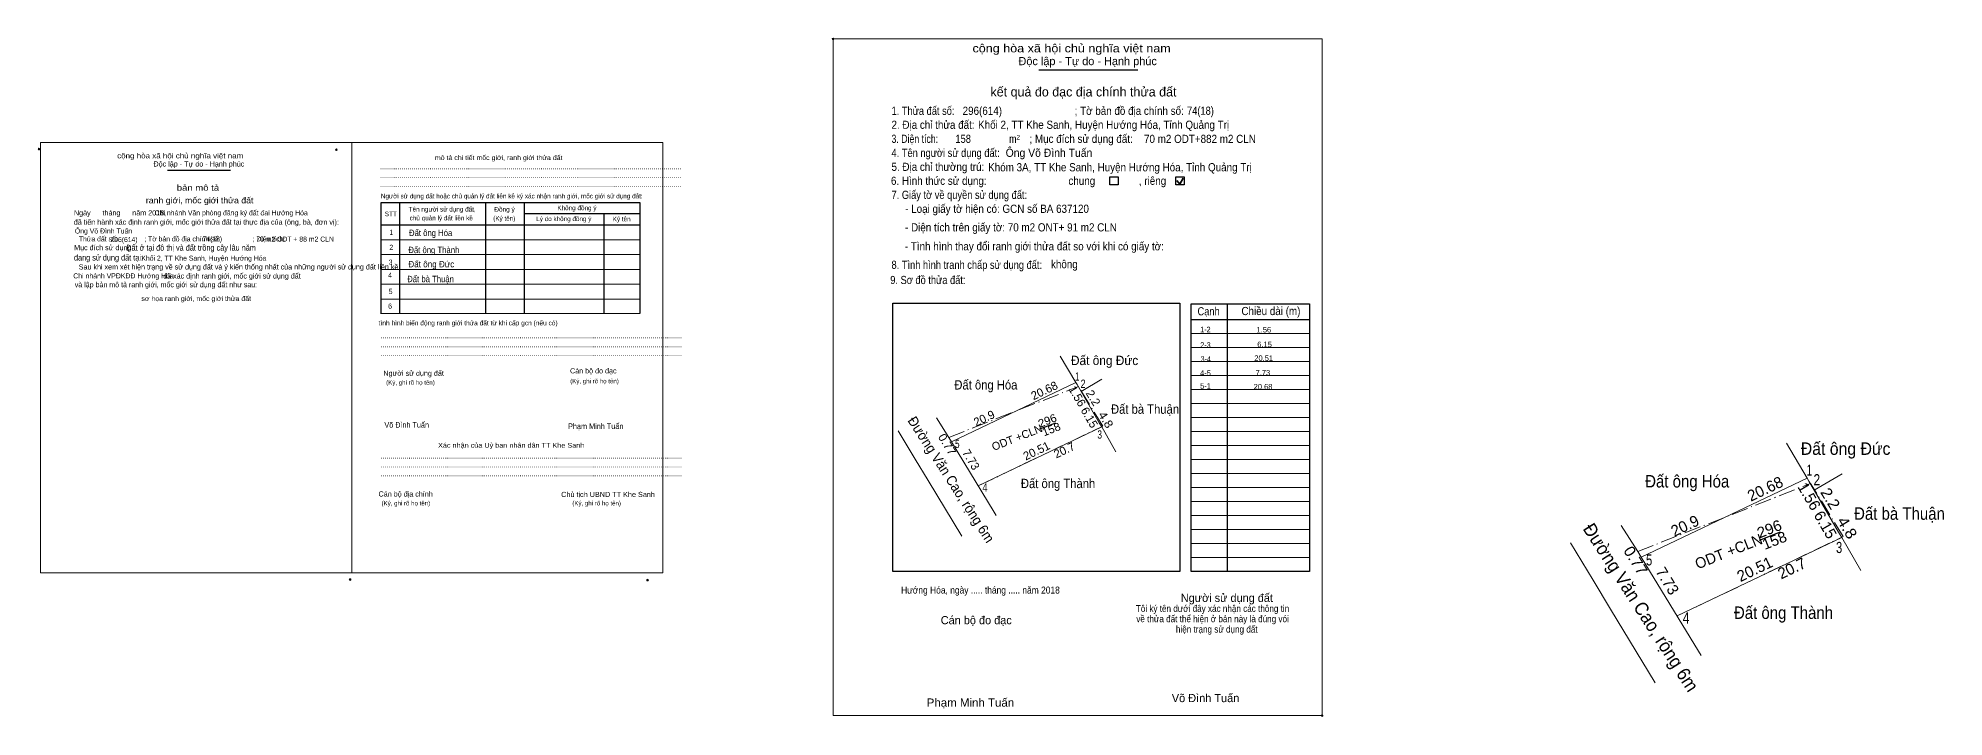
# Model space of a CAD drawing. Header units: metres. Extents: x 551114 to 551557, y 1839186 to 1839328.
# Drawn here: x 551113.5 to 551327.9, y 1839197.9 to 1839274.3 of the extents above; entities that cross this region are included whole.
import ezdxf
from ezdxf.enums import TextEntityAlignment as Align

# ---------------------------------------------------------------- set-up
doc = ezdxf.new("R2010")
doc.units = ezdxf.units.M
doc.header["$LTSCALE"] = 0.37
doc.header["$PDMODE"] = 32
doc.header["$PDSIZE"] = 0.185
doc.linetypes.add('DOT_DASHED', pattern=[7.7, 5, -1.2, 0.3, -1.2])
for name, color, linetype in [('1', 7, 'Continuous'), ('25', 7, 'Continuous'), ('4', 7, 'Continuous')]:
    doc.layers.add(name, color=color, linetype=linetype)
for name, color, linetype, lineweight in [('13', 7, 'Continuous', 13), ('17', 7, 'Continuous', 13), ('2', 7, 'Continuous', 13), ('55', 7, 'DOT_DASHED', 13), ('6', 7, 'Continuous', 13), ('63', 7, 'Continuous', 13), ('7', 7, 'Continuous', 13)]:
    doc.layers.add(name, color=color, linetype=linetype, lineweight=lineweight)

msp = doc.modelspace()

# ---------------------------------------------------------------- linework, layer by layer
at = {"layer": '13'}
for p, q in [((551228.48, 1839238.51), (551230.24, 1839235.55)), ((551230.83, 1839234.54), (551230.38, 1839235.31)), ((551230.83, 1839234.54), (551233.17, 1839235.92)), ((551233.14, 1839230.55), (551234.75, 1839227.76)), ((551310.17, 1839228.74), (551312.51, 1839224.78)), ((551313.3, 1839223.44), (551312.7, 1839224.46)), ((551313.3, 1839223.44), (551316.42, 1839225.28)), ((551316.38, 1839218.12), (551318.52, 1839214.4))]:
    msp.add_line(p, q, dxfattribs=at)
at = {"layer": '13', "lineweight": 25}
for p, q in [((551226.2, 1839230.32), (551227.98, 1839231.02)), ((551307.13, 1839217.81), (551309.5, 1839218.75))]:
    msp.add_line(p, q, dxfattribs=at)
at = {"layer": '13'}
for points in [[(551216.24, 1839228.88), (551230.24, 1839235.55), (551230.38, 1839235.31)], [(551230.83, 1839234.54), (551232.87, 1839231.01), (551233.14, 1839230.55), (551219.26, 1839223.93)], [(551214.55, 1839231.56), (551215.94, 1839229.37), (551216.24, 1839228.88)], [(551210.25, 1839230.11), (551212.17, 1839226.94), (551213.64, 1839224.51), (551217.42, 1839218.28)], [(551216.24, 1839228.88), (551221.05, 1839220.97), (551221.28, 1839220.58)], [(551293.84, 1839215.89), (551312.51, 1839224.78), (551312.7, 1839224.46)], [(551313.3, 1839223.44), (551316.02, 1839218.73), (551316.38, 1839218.12), (551297.87, 1839209.29)], [(551285.86, 1839217.53), (551288.42, 1839213.31), (551290.37, 1839210.07), (551295.41, 1839201.76)], [(551291.59, 1839219.47), (551293.44, 1839216.54), (551293.84, 1839215.89)], [(551293.84, 1839215.89), (551300.26, 1839205.34), (551300.57, 1839204.83)]]:
    msp.add_lwpolyline(points, dxfattribs=at)
at = {"layer": '55'}
for p, q in [((551215.94, 1839229.37), (551230.52, 1839235.1)), ((551293.44, 1839216.54), (551312.89, 1839224.19))]:
    msp.add_line(p, q, dxfattribs=at)
for points in [[(551219.26, 1839223.93), (551233.27, 1839230.63), (551230.52, 1839235.1)], [(551297.87, 1839209.29), (551316.55, 1839218.22), (551312.89, 1839224.19)]]:
    msp.add_lwpolyline(points, dxfattribs=at)
at = {"layer": '7', "lineweight": 25}
for p, q in [((551226.09, 1839270.7), (551237.22, 1839270.7)), ((551128.07, 1839259.44), (551135.15, 1839259.44)), ((551154.17, 1839255.75), (551154.17, 1839243.32)), ((551163.82, 1839255.7), (551163.82, 1839243.32)), ((551168.18, 1839255.7), (551168.18, 1839243.32)), ((551168.18, 1839254.55), (551181.24, 1839254.55)), ((551177.15, 1839254.55), (551177.15, 1839243.32)), ((551152.07, 1839253.28), (551181.24, 1839253.28)), ((551247.27, 1839244.4), (551247.27, 1839214.3)), ((551243.2, 1839242.64), (551256.51, 1839242.64))]:
    msp.add_line(p, q, dxfattribs=at)
at = {"layer": '7', "lineweight": 35}
for p, q in [((551241.61, 1839258.26), (551241.92, 1839257.85)), ((551241.92, 1839257.85), (551242.31, 1839258.54))]:
    msp.add_line(p, q, dxfattribs=at)
at = {"layer": '7'}
for p, q in [((551152.07, 1839251.61), (551181.24, 1839251.61)), ((551152.07, 1839249.94), (551181.24, 1839249.94)), ((551152.07, 1839248.27), (551181.24, 1839248.27)), ((551152.07, 1839246.6), (551181.24, 1839246.6)), ((551152.02, 1839243.32), (551181.18, 1839243.32)), ((551152.07, 1839244.93), (551181.24, 1839244.93)), ((551243.2, 1839241.07), (551256.51, 1839241.07)), ((551243.2, 1839239.5), (551256.51, 1839239.5)), ((551243.2, 1839237.92), (551256.51, 1839237.92)), ((551243.2, 1839236.35), (551256.51, 1839236.35)), ((551243.2, 1839234.77), (551256.51, 1839234.77)), ((551243.2, 1839233.2), (551256.51, 1839233.2)), ((551243.2, 1839231.62), (551256.51, 1839231.62)), ((551243.2, 1839230.05), (551256.51, 1839230.05)), ((551243.2, 1839228.47), (551256.51, 1839228.47)), ((551243.2, 1839226.9), (551256.51, 1839226.9)), ((551243.2, 1839225.32), (551256.51, 1839225.32)), ((551243.2, 1839223.75), (551256.51, 1839223.75)), ((551243.2, 1839222.17), (551256.51, 1839222.17)), ((551243.2, 1839220.6), (551256.51, 1839220.6)), ((551243.2, 1839219.03), (551256.51, 1839219.03)), ((551243.2, 1839217.45), (551256.51, 1839217.45)), ((551243.2, 1839215.88), (551256.51, 1839215.88))]:
    msp.add_line(p, q, dxfattribs=at)
for points in [[(551202.92, 1839274.19), (551257.94, 1839274.19), (551257.94, 1839198.08), (551202.92, 1839198.08)], [(551113.79, 1839262.54), (551148.79, 1839262.54), (551148.79, 1839214.13), (551113.79, 1839214.13)], [(551148.79, 1839262.54), (551183.79, 1839262.54), (551183.79, 1839214.13), (551148.79, 1839214.13)], [(551148.79, 1839262.54), (551183.79, 1839262.54), (551183.79, 1839214.13), (551148.79, 1839214.13)]]:
    msp.add_lwpolyline(points, close=True, dxfattribs=at)
at = {"layer": '7', "lineweight": 25}
for points in [[(551234.05, 1839258.67), (551235, 1839258.67), (551235, 1839257.79), (551234.05, 1839257.79)], [(551241.49, 1839258.67), (551242.43, 1839258.67), (551242.43, 1839257.79), (551241.49, 1839257.79)], [(551209.66, 1839244.46), (551241.94, 1839244.46), (551241.94, 1839214.3), (551209.66, 1839214.3)], [(551243.2, 1839244.4), (551256.51, 1839244.4), (551256.51, 1839214.3), (551243.2, 1839214.3)]]:
    msp.add_lwpolyline(points, close=True, dxfattribs=at)
msp.add_lwpolyline([(551181.24, 1839243.32), (551181.24, 1839255.75), (551152.07, 1839255.75), (551152.07, 1839243.32)], dxfattribs=at)
at = {"layer": '7'}
for p in [(551202.92, 1839274.19), (551113.6, 1839261.8), (551147.06, 1839261.73), (551148.6, 1839213.39), (551182.06, 1839213.32), (551257.94, 1839198.08)]:
    msp.add_point(p, dxfattribs=at)

# ---------------------------------------------------------------- texts
at = {"layer": '1'}
for s, height, width, p in [('Hướng Hóa, ngày ..... tháng ..... năm 2018', 0.7875, 0.9, (551210.58, 1839211.81)), ('Phạm Minh Tuấn', 0.92, 1.05, (551213.46, 1839199.09))]:
    msp.add_text(s, height=height, dxfattribs=dict(at, width=width)).set_placement(p)
msp.add_text('Võ Đình Tuấn', height=0.92, dxfattribs=at).set_placement((551241.03, 1839199.6))
at = {"layer": '13'}
for s, height, width, p in [('Đất ông Đức', 1.05, 0.95, (551233.47, 1839237.51)), ('Đất ông Hóa', 1.05, 0.9, (551220.115, 1839234.76)), ('Đất bà Thuận', 1.05, 0.9, (551238.015, 1839232.03)), ('Đất ông Đức', 1.4, 0.95, (551316.82, 1839227.41)), ('Đất ông Thành', 1.05, 0.9, (551228.235, 1839223.67)), ('Đất ông Hóa', 1.4, 0.9, (551299.005, 1839223.74)), ('Đất bà Thuận', 1.4, 0.9, (551322.88, 1839220.11)), ('Đất ông Thành', 1.4, 0.9, (551309.835, 1839208.96))]:
    msp.add_text(s, height=height, dxfattribs=dict(at, width=width)).set_placement(p, align=Align.CENTER)
for s, height, rotation, p in [('20.68', 0.9374, 25.462, (551226.8935, 1839234.2231)), ('1.56', 0.9374, 300.522, (551229.9933, 1839233.768)), ('6.15', 0.9374, 300.069, (551231.3543, 1839231.3798)), ('20.51', 0.9374, 25.503, (551226.0132, 1839227.4398)), ('7.73', 0.9374, 301.408, (551218.0443, 1839226.6293)), ('20.68', 1.25, 25.462, (551308.0463, 1839223.0282)), ('1.56', 1.25, 300.522, (551312.1877, 1839222.4274)), ('6.15', 1.25, 300.069, (551314.0024, 1839219.2431)), ('20.51', 1.25, 25.503, (551306.8709, 1839213.9882)), ('7.73', 1.25, 301.408, (551296.2424, 1839212.9057))]:
    msp.add_text(s, height=height, rotation=rotation, dxfattribs=at).set_placement(p, align=Align.CENTER)
for s, height, width, p in [('1', 0.9374, 0.65, (551230.63, 1839235.75)), ('2', 0.9374, 0.8, (551231.33, 1839234.94)), ('5', 0.9374, 0.75, (551217.16, 1839228.18)), ('3', 0.9374, 0.75, (551233.18, 1839229.23)), ('1', 1.25, 0.65, (551313.04, 1839225.07)), ('4', 0.9374, 0.8, (551220.29, 1839223.28)), ('2', 1.25, 0.8, (551313.96, 1839223.99)), ('3', 1.25, 0.75, (551316.44, 1839216.37)), ('5', 1.25, 0.75, (551295.07, 1839214.97)), ('4', 1.25, 0.8, (551299.25, 1839208.44))]:
    msp.add_text(s, height=height, dxfattribs=dict(at, width=width)).set_placement(p, align=Align.RIGHT)
for s, height, rotation, width, p in [('Đường Văn Cao, rộng 6m', 1.125, 302.799, 0.95, (551215.735, 1839224.3297)), ('296', 0.9, 21.561, 1.05, (551227.1996, 1839230.845)), ('158', 0.9, 21.561, 1.05, (551227.6346, 1839229.8691)), ('Đường Văn Cao, rộng 6m', 1.5, 302.799, 0.95, (551293.1678, 1839209.8463)), ('296', 1.2, 21.561, 1.05, (551308.4645, 1839218.5273)), ('158', 1.2, 21.561, 1.05, (551309.0345, 1839217.2294))]:
    msp.add_text(s, height=height, rotation=rotation, dxfattribs=dict(at, width=width)).set_placement(p, align=Align.CENTER)
for height, p in [(0.9, (551226.5593, 1839230.0436)), (1.2, (551307.599, 1839217.4562))]:
    msp.add_text('ODT +CLN', height=height, rotation=21.561, dxfattribs=at).set_placement(p, align=Align.RIGHT)
at = {"layer": '17'}
for s, height, width, p in [('Võ Đình Tuấn', 0.62, 0.95, (551152.46, 1839230.47)), ('Phạm Minh Tuấn', 0.625, 0.9, (551173.12, 1839230.32))]:
    msp.add_text(s, height=height, dxfattribs=dict(at, width=width)).set_placement(p)
at = {"layer": '2', "width": 0.85}
msp.add_text('158', height=0.92, dxfattribs=at).set_placement((551216.69, 1839262.5))
at = {"layer": '2'}
for s, height, width, p in [('Đất ông Hóa', 0.72, 0.9, (551157.66, 1839252.02)), ('Đất bà Thuận', 0.72, 0.9, (551157.65, 1839246.83)), ('Đất ông Đức', 0.7171, 0.95, (551157.735, 1839248.5))]:
    msp.add_text(s, height=height, dxfattribs=dict(at, width=width)).set_placement(p, align=Align.CENTER)
at = {"layer": '25'}
for s, height, width, p in [('Chi nhánh Văn phòng đăng ký đất đai Hướng Hóa', 0.5625, 0.9, (551126.62, 1839254.35)), ('Đất ở tại đô thị và đất trồng cây lâu năm ', 0.66, 0.9, (551123.42, 1839250.38)), ('Chi nhánh VPĐKĐĐ Hướng Hóa', 0.5625, 0.95, (551117.46, 1839247.26))]:
    msp.add_text(s, height=height, dxfattribs=dict(at, width=width)).set_placement(p)
at = {"layer": '4', "width": 0.9}
msp.add_text('70 m2 ODT + 88 m2 CLN', height=0.56, dxfattribs=at).set_placement((551138.04, 1839251.4))
msp.add_text('Đất ông Thành', height=0.72, dxfattribs=at).set_placement((551158.02, 1839250.1), align=Align.CENTER)
at = {"layer": '55'}
for s, height, rotation, width, p in [('2.2', 0.9374, 301.511, 1.05, (551231.7834, 1839233.57)), ('4.8', 0.9374, 301.511, 1.1, (551233.2126, 1839231.115)), ('0.77', 0.9374, 301.608, 1.05, (551215.3596, 1839228.3407)), ('2.2', 1.25, 301.511, 1.05, (551314.5671, 1839222.1666)), ('4.8', 1.25, 301.511, 1.1, (551316.4724, 1839218.8916)), ('0.77', 1.25, 301.608, 1.05, (551292.6684, 1839215.1926))]:
    msp.add_text(s, height=height, rotation=rotation, dxfattribs=dict(at, width=width)).set_placement(p, align=Align.CENTER)
for s, height, rotation, p in [('20.9', 0.9374, 25.462, (551220.1235, 1839231.1093)), ('20.7', 0.9374, 25.503, (551229.1382, 1839227.522)), ('20.9', 1.25, 25.462, (551299.0163, 1839218.8715)), ('20.7', 1.25, 25.503, (551311.0409, 1839214.0894))]:
    msp.add_text(s, height=height, rotation=rotation, dxfattribs=at).set_placement(p, align=Align.CENTER)
at = {"layer": '6'}
for s, height, width, p in [('70 m2 ODT+882 m2 CLN', 0.92, 0.9, (551237.9, 1839262.49)), ('Ông Võ Đình Tuấn', 0.92, 0.95, (551222.34, 1839260.93)), ('Ông Võ Đình Tuấn', 0.56, 0.95, (551117.64, 1839252.31))]:
    msp.add_text(s, height=height, dxfattribs=dict(at, width=width)).set_placement(p)
at = {"layer": '63'}
for s, height, width, p in [('1-2', 0.625, 0.85, (551244.81, 1839241.2)), ('1.56', 0.62, 0.85, (551251.385, 1839241.18)), ('2-3', 0.625, 0.85, (551244.815, 1839239.46)), ('6.15', 0.62, 0.85, (551251.465, 1839239.53)), ('4-5', 0.62, 0.85, (551244.815, 1839236.3)), ('3-4', 0.625, 0.85, (551244.85, 1839237.88)), ('20.51', 0.62, 0.85, (551251.365, 1839237.98)), ('7.73', 0.62, 0.85, (551251.28, 1839236.34)), ('5-1', 0.62, 0.8, (551244.82, 1839234.85)), ('20.68', 0.62, 0.85, (551251.29, 1839234.77))]:
    msp.add_text(s, height=height, dxfattribs=dict(at, width=width)).set_placement(p, align=Align.CENTER)
at = {"layer": '7'}
for s, height, width, p in [('cộng hòa xã hội chủ nghĩa việt nam', 0.9184, 1.15, (551218.61, 1839272.68)), ('2. Địa chỉ thửa đất:', 0.9184, 0.9, (551209.5, 1839264.08)), ('1. Thửa đất số:', 0.9184, 0.85, (551209.5, 1839265.65)), ('296(614)', 0.92, 0.9, (551217.5, 1839265.65)), ('Khối 2, TT Khe Sanh, Huyện Hướng Hóa, Tỉnh Quảng Trị', 0.92, 0.9, (551219.24, 1839264.08)), ('; Tờ bản đồ địa chính số:', 0.9184, 0.9, (551230.1, 1839265.65)), ('74(18)', 0.92, 0.85, (551242.74, 1839265.66)), ('3. Diện tích:', 0.9184, 0.8, (551209.5, 1839262.5)), ('m', 0.9184, 0.8, (551222.74, 1839262.5)), ('2', 0.5248, 0.8, (551223.56, 1839262.87)), ('; Mục đích sử dụng đất:', 0.9184, 0.9, (551225.02, 1839262.5)), ('cộng hòa xã hội chủ nghĩa việt nam', 0.5842, 1.15, (551122.4, 1839260.76)), ('4. Tên người sử dụng đất:', 0.9184, 0.85, (551209.5, 1839260.92)), ('5. Địa chỉ thường trú:', 0.9184, 0.9, (551209.5, 1839259.35)), ('Khóm 3A, TT Khe Sanh, Huyện Hướng Hóa, Tỉnh Quảng Trị', 0.92, 0.9, (551220.37, 1839259.3)), ('........................................................................................................................................................', 0.5842, 0.9, (551151.96, 1839259.54)), ('........................................................................................................................................................', 0.5842, 0.9, (551151.96, 1839258.54)), ('6. Hình thức sử dụng:', 0.9184, 0.9, (551209.44, 1839257.78)), ('chung                , riêng', 0.9184, 0.9, (551229.4, 1839257.78)), ('........................................................................................................................................................', 0.5842, 0.9, (551151.96, 1839257.54)), ('7. Giấy tờ về quyền sử dụng đất:', 0.9184, 0.85, (551209.5, 1839256.2)), (' đã tiến hành xác định ranh giới, mốc giới thửa đất tại thực địa của (ông, bà, đơn vị):', 0.585, 0.9, (551117.3, 1839253.3)), ('Ngày      tháng      năm 2018,', 0.585, 0.9, (551117.54, 1839254.34)), ('STT', 0.5174, 1.05, (551152.5, 1839254.25)), ('(Ký tên)', 0.5174, 0.9, (551164.7, 1839253.75)), ('Đồng ý', 0.5174, 1.05, (551164.82, 1839254.76)), ('Lý do không đồng ý', 0.5174, 0.9, (551169.54, 1839253.7)), ('Ký tên', 0.5174, 0.9, (551178.14, 1839253.68)), ('     - Loại giấy tờ hiện có: GCN số BA 637120', 0.92, 0.9, (551209.5, 1839254.63)), ('Thửa đất số:              ; Tờ bản đồ địa chính số:                 ; Diện tích:  ', 0.56, 0.9, (551118.09, 1839251.42)), ('296(614)', 0.56, 0.85, (551121.65, 1839251.34)), ('74(18)', 0.56, 0.85, (551132, 1839251.42)), ('- Diện tích trên giấy tờ: 70 m2 ONT+ 91 m2 CLN', 0.92, 0.9, (551211.02, 1839252.54)), ('đang sử dụng đất tại:', 0.665, 0.85, (551117.54, 1839249.27)), ('Mục đích sử dụng:', 0.585, 0.9, (551117.56, 1839250.43)), ('Khối 2, TT Khe Sanh, Huyện Hướng Hóa', 0.56, 0.9, (551125.12, 1839249.25)), ('     - Tình hình thay đổi ranh giới thửa đất so với khi có giấy tờ: ', 0.92, 0.9, (551209.46, 1839250.41)), ('Sau khi xem xét hiện trạng về sử dụng đất và ý kiến thống nhất của những người sử dụng đất liền kề,', 0.5842, 0.9, (551118.08, 1839248.26)), ('đã xác định ranh giới, mốc giới sử dụng đất', 0.5825, 0.9, (551127.58, 1839247.24)), ('9. Sơ đồ thửa đất:', 0.9184, 0.85, (551209.36, 1839246.62)), ('8. Tình hình tranh chấp sử dụng đất: ', 0.9175, 0.85, (551209.5, 1839248.33)), ('không', 0.9185, 0.9, (551227.44, 1839248.4)), (' và lập bản mô tả ranh giới, mốc giới sử dụng đất như sau:', 0.5843, 0.85, (551117.41, 1839246.26)), ('Cạnh', 0.9184, 0.85, (551243.92, 1839243.1)), ('Chiều dài (m)', 0.9184, 0.9, (551248.86, 1839243.13)), ('........................................................................................................................................................', 0.5842, 0.9, (551152.05, 1839240.52)), ('........................................................................................................................................................', 0.5842, 0.9, (551152.05, 1839239.52)), ('........................................................................................................................................................', 0.5842, 0.9, (551152.05, 1839238.52)), ('(Ký, ghi rõ họ tên)', 0.5008, 0.9, (551152.66, 1839235.3)), ('(Ký, ghi rõ họ tên)', 0.5008, 0.9, (551173.36, 1839235.46)), ('........................................................................................................................................................', 0.5842, 0.9, (551152.05, 1839227)), ('........................................................................................................................................................', 0.5842, 0.9, (551152.05, 1839226)), ('........................................................................................................................................................', 0.5842, 0.9, (551152.05, 1839225)), ('(Ký, ghi rõ họ tên)', 0.5008, 0.9, (551152.14, 1839221.72)), ('Chủ tịch UBND TT Khe Sanh', 0.58, 1.05, (551172.34, 1839222.67)), ('(Ký, ghi rõ họ tên)', 0.5008, 0.9, (551173.6, 1839221.72))]:
    msp.add_text(s, height=height, dxfattribs=dict(at, width=width)).set_placement(p)
for s, height, p in [('Độc lập - Tự do - Hạnh phúc', 0.9184, (551223.78, 1839271.24)), ('Độc lập - Tự do - Hạnh phúc', 0.5842, (551126.48, 1839259.84)), ('Người sử dụng đất hoặc chủ quản lý đất liền kề ký xác nhận ranh giới, mốc giới sử dụng đất:', 0.5174, (551152.06, 1839256.26)), ('Tên người sử dụng đất,', 0.5174, (551155.19, 1839254.78)), ('chủ quản lý đất liền kề', 0.5174, (551155.3, 1839253.79)), ('Không đồng ý', 0.5174, (551171.91, 1839254.93)), ('tình hình biến động ranh giới thửa đất từ khi cấp gcn (nếu có)', 0.5341, (551151.82, 1839241.98)), ('Người sử dụng đất', 0.5843, (551152.34, 1839236.3)), ('Cán bộ đo đạc', 0.583, (551173.34, 1839236.57)), ('Cán bộ địa chính', 0.5843, (551151.8, 1839222.72)), ('Người sử dụng đất', 0.9184, (551242.04, 1839210.87)), ('Cán bộ đo đạc', 0.9185, (551215.04, 1839208.36))]:
    msp.add_text(s, height=height, dxfattribs=at).set_placement(p)
for s, height, p in [('kết quả đo đạc địa chính thửa đất', 1.05, (551231.095, 1839267.72)), ('.', 0.2624, (551257.9383, 1839197.94))]:
    msp.add_text(s, height=height, dxfattribs=at).set_placement(p, align=Align.CENTER)
for s, height, width, p in [('mô tả chi tiết mốc giới, ranh giới thửa đất', 0.5341, 1.1, (551165.315, 1839260.57)), ('ranh giới, mốc giới thửa đất', 0.6677, 1.1, (551131.675, 1839255.7)), ('bản mô tả', 0.6677, 1.2, (551131.485, 1839257.12)), ('1', 0.5842, 0.65, (551153.225, 1839252.14)), ('2', 0.5842, 0.8, (551153.235, 1839250.46)), ('4', 0.5843, 0.8, (551153.095, 1839247.33)), ('3', 0.5843, 0.75, (551153.16, 1839248.79)), ('sơ họa ranh giới, mốc giới thửa đất', 0.5341, 1.1, (551131.29, 1839244.72)), ('5', 0.5843, 0.75, (551153.165, 1839245.5)), ('6', 0.5843, 0.8, (551153.095, 1839243.85)), ('Xác nhận của Uỷ ban nhân dân TT Khe Sanh', 0.53, 1.15, (551166.72, 1839228.22)), ('Tôi ký tên dưới đây xác nhận các thông tin', 0.7588, 0.9, (551245.61, 1839209.75)), ('về thửa đất thể hiện ở bản này là đúng vói', 0.7588, 0.9, (551245.615, 1839208.59)), ('hiện trạng sử dụng đất', 0.7588, 0.9, (551246.085, 1839207.42))]:
    msp.add_text(s, height=height, dxfattribs=dict(at, width=width)).set_placement(p, align=Align.CENTER)

doc.saveas('drawing.dxf')
